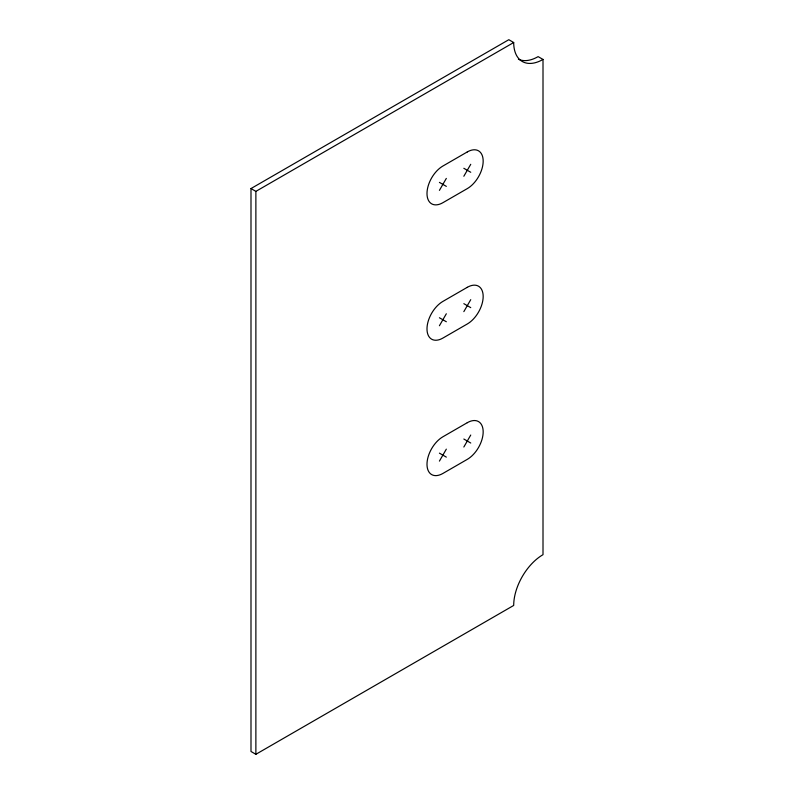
<?xml version="1.0" encoding="UTF-8"?>
<svg xmlns="http://www.w3.org/2000/svg" width="794" height="794" viewBox="0 0 794 794"><rect width="100%" height="100%" fill="white"/><g stroke="black" fill="none" stroke-linecap="round" stroke-linejoin="round"><path stroke-width="1.19" d="M439.419 190.362L446.327 178.402M463.835 176.258L470.743 164.298M439.419 325.738L446.327 313.769M463.835 311.635L470.743 299.666M439.419 461.106L446.327 449.146M463.835 447.012L470.743 435.043M250.993 188.555L508.815 39.7L513.698 42.519A41.447 23.929 -60 0 0 543.007 59.441L543.007 554.678A41.447 23.929 -60 0 0 513.698 605.445L255.876 754.3L250.993 751.481L250.993 188.555L255.876 191.374L513.698 42.519M543.007 59.441L538.124 56.622A41.447 23.929 -60 0 1 518.422 59.213M463.835 168.288L470.743 172.268M439.419 182.382L446.327 186.372M463.835 303.655L470.743 307.645M439.419 317.759L446.327 321.749M463.835 439.032L470.743 443.022M439.419 453.136L446.327 457.116M255.876 191.374L255.876 754.3M467.289 151.942L442.873 166.045A22.45 12.962 -60 0 0 426.993 193.547A22.45 12.962 -60 0 0 442.873 202.708L467.289 188.615A22.45 12.962 -60 0 0 483.169 161.113A22.45 12.962 -60 0 0 467.289 151.942M467.289 287.319L442.873 301.422A22.45 12.962 -60 0 0 426.993 328.914A22.45 12.962 -60 0 0 442.873 338.085L467.289 323.982A22.45 12.962 -60 0 0 483.169 296.49A22.45 12.962 -60 0 0 467.289 287.319M467.289 422.696L442.873 436.799A22.45 12.962 -60 0 0 426.993 464.292A22.45 12.962 -60 0 0 442.873 473.462L467.289 459.359A22.45 12.962 -60 0 0 483.169 431.857A22.45 12.962 -60 0 0 467.289 422.696"/></g></svg>
